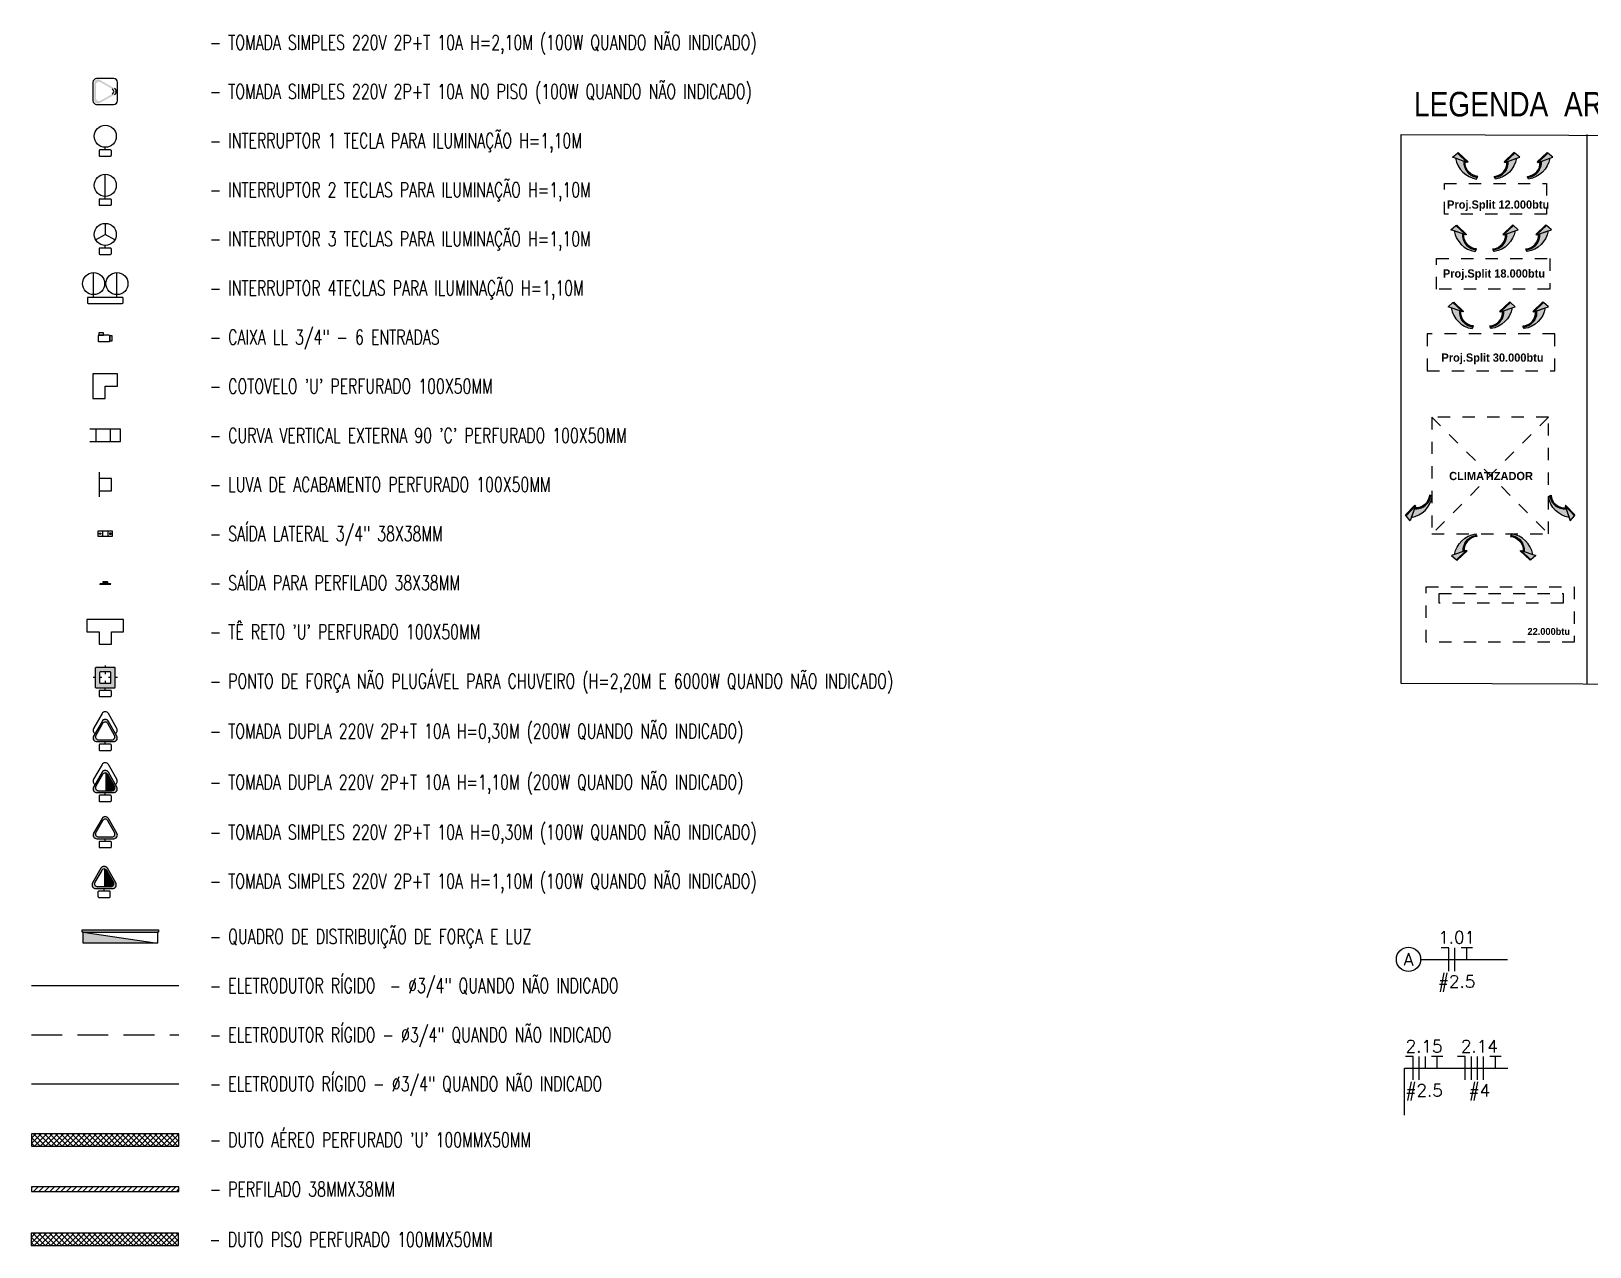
# Model space of a CAD drawing. Header units: metres. Extents: x 2442 to 5008, y 1070 to 2228.
# Drawn here: x 2463.81 to 2476.5, y 1069.67 to 1079.57 of the extents above; entities that cross this region are included whole.
import ezdxf
from ezdxf.enums import TextEntityAlignment as Align

# ---------------------------------------------------------------- set-up
doc = ezdxf.new("R2010")
doc.units = ezdxf.units.M
for name, pattern in [('DASHDOT', [1, 0.5, -0.25, 0, -0.25]), ('HIDDEN', [0.375, 0.25, -0.125]), ('VALE_ELETRODUTO_LAJE', [1000, 1000, 0]), ('VALE_ELETRODUTO_PAREDE', [1000, 1000, 0]), ('VALE_ELETRODUTO_PISO', [0.375, 0.25, -0.125])]:
    doc.linetypes.add(name, pattern=pattern)
doc.layers.add('0.09', color=1, linetype='Continuous', lineweight=9)
for name, color, linetype in [('01', 1, 'Continuous'), ('ARQ-COTAS', 1, 'Continuous'), ('ARQ-TEXTO', 3, 'Continuous'), ('ARQ_PROJECOES', 1, 'HIDDEN'), ('ARQ_TEXTO_DETALHE', 4, 'Continuous'), ('Caixas', 1, 'Continuous'), ('CEILLING', 5, 'Continuous'), ('ELETROCALHA', 1, 'Continuous'), ('ELETROCALHA-CONEXÕES', 1, 'Continuous'), ('FIACAO', 7, 'Continuous'), ('fluxoinsuflamento', 112, 'Continuous'), ('FUROS_PERFILADOS_PE', 7, 'Continuous'), ('H3PRO - ACESSÓRIOS ELETROCALHA', 152, 'Continuous'), ('HATCH_ELETRODUTOS', 7, 'Continuous'), ('INDICACAO_BIT_FIACAO', 10, 'Continuous'), ('INDICACAO_CIRCUITO_FIA', 7, 'Continuous'), ('INTERRUPTORES RESIDENCIAL', 150, 'Continuous'), ('LEGENDA_LINHA', 8, 'Continuous'), ('LEGENDA_TEXTO', 5, 'Continuous'), ('LINHA_DE_CHAMADA', 7, 'Continuous'), ('PERFILADO_SAIDAS', 15, 'Continuous'), ('QUADROS E PADRÃO ENTRADA RESIDENCIAL', 1, 'Continuous'), ('TOMADAS 220V RESIDENCIAL', 130, 'Continuous'), ('VALE_ELETRODUTO_LAJE', 1, 'Continuous'), ('VALE_ELETRODUTO_PAREDE', 4, 'Continuous'), ('VALE_ELETRODUTO_PISO', 3, 'Continuous')]:
    doc.layers.add(name, color=color, linetype=linetype)
doc.styles.add('Century G', font='')
doc.styles.add('REGUA-080-esc1_100', font='', dxfattribs={"height": 0.2})
doc.styles.add('ROMANS', font='ROMANS.SHX')
doc.styles.get("Standard").update_dxf_attribs({"font": 'arial.ttf'})
doc.styles.get('Century G').set_extended_font_data('Century Gothic', bold=True)
doc.styles.get('REGUA-080-esc1_100').set_extended_font_data('Arial Narrow')
doc.linetypes.add('ELETROCALHA', pattern='A,0.5,-0.2,["=",Standard,S=0.18,R=0,X=-0.15,Y=-0.08],0', length=0.7)

# ---------------------------------------------------------------- blocks, each defined once
blk = doc.blocks.new('*U569', base_point=(1431.422, 204.482))
h = blk.add_hatch(color=256)
h.dxf.hatch_style = 1
h.paths.add_polyline_path([(1431.396, 204.669), (1431.327, 204.549, 0.575867), (1431.354, 204.504), (1431.422, 204.504), (1431.491, 204.504, 0.575867), (1431.517, 204.549), (1431.448, 204.669, 0.580323)])
h.paths.add_polyline_path([(1431.443, 204.651), (1431.498, 204.555, -0.575867), (1431.477, 204.519), (1431.422, 204.519), (1431.367, 204.519, -0.575867), (1431.346, 204.555), (1431.401, 204.651, -0.580323)], flags=16)
for p, q in [((1431.396, 204.669), (1431.327, 204.549)), ((1431.401, 204.651), (1431.346, 204.555)), ((1431.498, 204.555), (1431.443, 204.651)), ((1431.517, 204.549), (1431.448, 204.669)), ((1431.354, 204.504), (1431.422, 204.504)), ((1431.367, 204.519), (1431.422, 204.519)), ((1431.422, 204.519), (1431.477, 204.519)), ((1431.422, 204.504), (1431.491, 204.504)), ((1431.422, 204.482), (1431.422, 204.504))]:
    blk.add_line(p, q)
blk.add_lwpolyline([(1431.378, 204.432), (1431.466, 204.432, 0.414214), (1431.472, 204.438), (1431.472, 204.476, 0.414214), (1431.466, 204.482), (1431.378, 204.482, 0.414214), (1431.372, 204.476), (1431.372, 204.438, 0.414214)], format="xyb", close=True)
for centre, radius, start, end in [((1431.422, 204.654), 0.0301, 29.7449, 150.2551), ((1431.422, 204.639), 0.0241, 29.7449, 150.2551), ((1431.354, 204.534), 0.0301, 150.2551, 270), ((1431.367, 204.543), 0.0241, 150.2551, 270), ((1431.477, 204.543), 0.0241, 270, 29.7449), ((1431.491, 204.534), 0.0301, 270, 29.7449)]:
    blk.add_arc(centre, radius, start, end)
blk = doc.blocks.new('*U568', base_point=(1430, 202.333))
blk.add_line((1430, 202.333), (1430, 202.355))
blk.add_lwpolyline([(1429.956, 202.283), (1430.044, 202.283, 0.414214), (1430.05, 202.289), (1430.05, 202.327, 0.414214), (1430.044, 202.333), (1429.956, 202.333, 0.414214), (1429.95, 202.327), (1429.95, 202.289, 0.414214)], format="xyb", close=True)
blk.add_circle((1430, 202.445), 0.09)
blk = doc.blocks.new('*U564', base_point=(1435.192, 169.194))
for p, q in [((1435.114, 169.261), (1435.192, 169.306)), ((1435.192, 169.396), (1435.192, 169.306)), ((1435.27, 169.261), (1435.192, 169.306)), ((1435.192, 169.194), (1435.192, 169.216))]:
    blk.add_line(p, q)
blk.add_lwpolyline([(1435.148, 169.144), (1435.236, 169.144, 0.414214), (1435.242, 169.15), (1435.242, 169.188, 0.414214), (1435.236, 169.194), (1435.148, 169.194, 0.414214), (1435.142, 169.188), (1435.142, 169.15, 0.414214)], format="xyb", close=True)
blk.add_circle((1435.192, 169.306), 0.09)
blk = doc.blocks.new('*U561', base_point=(1425.655, 165.767))
for p, q in [((1425.655, 165.789), (1425.655, 165.969)), ((1425.655, 165.767), (1425.655, 165.789))]:
    blk.add_line(p, q)
blk.add_lwpolyline([(1425.611, 165.717), (1425.699, 165.717, 0.414214), (1425.705, 165.723), (1425.705, 165.761, 0.414214), (1425.699, 165.767), (1425.611, 165.767, 0.414214), (1425.605, 165.761), (1425.605, 165.723, 0.414214)], format="xyb", close=True)
blk.add_circle((1425.655, 165.879), 0.09)
blk = doc.blocks.new('*U546', base_point=(817.392, 593.923))
h = blk.add_hatch(color=256)
h.dxf.hatch_style = 1
h.paths.add_polyline_path([(817.366, 594.11), (817.297, 593.99, 0.575867), (817.323, 593.945), (817.392, 593.945), (817.46, 593.945, 0.575867), (817.486, 593.99), (817.418, 594.11, 0.580323)])
h.paths.add_polyline_path([(817.413, 594.092), (817.468, 593.996, -0.575867), (817.447, 593.96), (817.392, 593.96), (817.337, 593.96, -0.575867), (817.316, 593.996), (817.371, 594.092, -0.580323)], flags=16)
blk.add_hatch(color=256).paths.add_polyline_path([(817.413, 594.092, 0.269143), (817.392, 594.104), (817.392, 593.96), (817.447, 593.96, 0.575867), (817.468, 593.996)])
for p, q in [((817.366, 594.173), (817.297, 594.053)), ((817.366, 594.11), (817.297, 593.99)), ((817.371, 594.092), (817.316, 593.996)), ((817.468, 593.996), (817.413, 594.092)), ((817.486, 594.053), (817.418, 594.173)), ((817.486, 593.99), (817.418, 594.11)), ((817.323, 593.945), (817.392, 593.945)), ((817.337, 593.96), (817.392, 593.96)), ((817.392, 593.96), (817.447, 593.96)), ((817.392, 593.945), (817.46, 593.945)), ((817.392, 593.923), (817.392, 593.945))]:
    blk.add_line(p, q)
blk.add_lwpolyline([(817.348, 593.873), (817.436, 593.873, 0.414214), (817.442, 593.879), (817.442, 593.917, 0.414214), (817.436, 593.923), (817.348, 593.923, 0.414214), (817.342, 593.917), (817.342, 593.879, 0.414214)], format="xyb", close=True)
for centre, radius, start, end in [((817.392, 594.158), 0.0301, 29.7449, 150.2551), ((817.392, 594.095), 0.0301, 29.7449, 150.2551), ((817.392, 594.08), 0.0241, 29.7449, 150.2551), ((817.323, 594.038), 0.0301, 150.2551, 242.6602), ((817.323, 593.975), 0.0301, 150.2551, 270), ((817.337, 593.984), 0.0241, 150.2551, 270), ((817.447, 593.984), 0.0241, 270, 29.7449), ((817.46, 593.975), 0.0301, 270, 29.7449), ((817.46, 594.038), 0.0301, 297.3398, 29.7449)]:
    blk.add_arc(centre, radius, start, end)
blk = doc.blocks.new('*U559', base_point=(1435.412, 169.675))
for p, q in [((1435.317, 169.697), (1435.317, 169.877)), ((1435.507, 169.697), (1435.507, 169.877)), ((1435.317, 169.675), (1435.317, 169.697)), ((1435.507, 169.675), (1435.507, 169.697)), ((1435.267, 169.669), (1435.267, 169.631)), ((1435.551, 169.675), (1435.273, 169.675)), ((1435.273, 169.625), (1435.551, 169.625)), ((1435.557, 169.631), (1435.557, 169.669))]:
    blk.add_line(p, q)
for centre in [(1435.317, 169.787), (1435.507, 169.787)]:
    blk.add_circle(centre, 0.09)
for centre, start, end in [((1435.273, 169.669), 90, 180), ((1435.273, 169.631), 180, 270), ((1435.551, 169.669), 0, 90), ((1435.551, 169.631), 270, 360)]:
    blk.add_arc(centre, 0.00602, start, end)
blk = doc.blocks.new('*U558', base_point=(1426.665, 164.586))
for points in [[(1426.64, 164.606), (1426.64, 164.566, 0.414214), (1426.645, 164.561), (1426.73, 164.561, 0.414214), (1426.735, 164.566), (1426.735, 164.606, 0.414214), (1426.73, 164.611), (1426.645, 164.611, 0.414214)], [(1426.645, 164.629), (1426.645, 164.611), (1426.685, 164.611), (1426.685, 164.629, 0.414214), (1426.683, 164.632), (1426.648, 164.632, 0.414214)], [(1426.753, 164.606), (1426.735, 164.606), (1426.735, 164.566), (1426.753, 164.566, 0.414214), (1426.755, 164.569), (1426.755, 164.604, 0.414214)]]:
    blk.add_lwpolyline(points, format="xyb", close=True)
blk = doc.blocks.new('*U556', base_point=(1431.521, 166.898))
for p, q in [((1431.499, 166.917), (1431.499, 166.879)), ((1431.543, 166.917), (1431.543, 166.879))]:
    blk.add_line(p, q)
blk.add_lwpolyline([(1431.461, 166.879), (1431.581, 166.879), (1431.581, 166.917), (1431.461, 166.917)], close=True)
at = {"layer": 'FUROS_PERFILADOS_PE'}
for points in [[(1431.486, 166.893), (1431.473, 166.893), (1431.473, 166.903), (1431.486, 166.903)], [(1431.555, 166.893), (1431.568, 166.893), (1431.568, 166.903), (1431.555, 166.903)]]:
    blk.add_lwpolyline(points, close=True, dxfattribs=at)
blk = doc.blocks.new('*U557', base_point=(1432.398, 169.379))
at = {"layer": 'H3PRO - ACESSÓRIOS ELETROCALHA'}
for p, q in [((1432.353, 169.379), (1432.443, 169.379)), ((1432.378, 169.393), (1432.378, 169.384)), ((1432.413, 169.398), (1432.383, 169.398)), ((1432.383, 169.398), (1432.383, 169.395)), ((1432.383, 169.395), (1432.383, 169.392)), ((1432.413, 169.395), (1432.413, 169.398)), ((1432.413, 169.392), (1432.413, 169.395)), ((1432.418, 169.384), (1432.418, 169.393))]:
    blk.add_line(p, q, dxfattribs=at)
for points in [[(1432.353, 169.379), (1432.358, 169.384)], [(1432.358, 169.384), (1432.378, 169.384)], [(1432.413, 169.398), (1432.383, 169.389)], [(1432.383, 169.398), (1432.413, 169.389)], [(1432.383, 169.392), (1432.383, 169.389), (1432.413, 169.389), (1432.413, 169.392)], [(1432.418, 169.384), (1432.438, 169.384)], [(1432.443, 169.379), (1432.438, 169.384)]]:
    blk.add_lwpolyline(points, dxfattribs=at)
for centre, start, end in [((1432.383, 169.393), 90, 180), ((1432.413, 169.393), 0, 90)]:
    blk.add_arc(centre, 0.005, start, end, dxfattribs=at)
blk = doc.blocks.new('*U553', base_point=(1430.241, 182.466))
for p, q in [((1430.391, 182.516), (1430.191, 182.516)), ((1430.191, 182.516), (1430.191, 182.316)), ((1430.391, 182.416), (1430.391, 182.516)), ((1430.291, 182.316), (1430.291, 182.416)), ((1430.291, 182.416), (1430.391, 182.416)), ((1430.191, 182.316), (1430.291, 182.316))]:
    blk.add_line(p, q)
blk = doc.blocks.new('*U552', base_point=(1430.241, 182.466))
for p, q in [((1430.466, 182.516), (1430.216, 182.516)), ((1430.266, 182.416), (1430.266, 182.516)), ((1430.383, 182.416), (1430.383, 182.516)), ((1430.466, 182.416), (1430.466, 182.516)), ((1430.216, 182.416), (1430.466, 182.416))]:
    blk.add_line(p, q)
blk = doc.blocks.new('*U551', base_point=(1428.62, 188.29))
for p, q in [((1428.77, 188.34), (1428.47, 188.34)), ((1428.47, 188.34), (1428.47, 188.24)), ((1428.47, 188.24), (1428.57, 188.24)), ((1428.57, 188.24), (1428.57, 188.14)), ((1428.67, 188.14), (1428.67, 188.24)), ((1428.67, 188.24), (1428.77, 188.24)), ((1428.77, 188.24), (1428.77, 188.34)), ((1428.57, 188.14), (1428.67, 188.14))]:
    blk.add_line(p, q)
blk = doc.blocks.new('*U549', base_point=(1431.864, 204.796))
for p, q in [((1431.864, 204.896), (1431.864, 204.696)), ((1431.964, 204.846), (1431.864, 204.846)), ((1431.964, 204.746), (1431.964, 204.846)), ((1431.864, 204.746), (1431.964, 204.746))]:
    blk.add_line(p, q)
blk = doc.blocks.new('*U548', base_point=(802.464, 579.172))
h = blk.add_hatch(color=256)
h.dxf.hatch_style = 1
h.paths.add_polyline_path([(802.546, 579.353, 0.414214), (802.541, 579.357), (802.388, 579.357, 0.414214), (802.383, 579.353), (802.383, 579.199, 0.414214), (802.388, 579.194), (802.541, 579.194, 0.414214), (802.546, 579.199)])
h.paths.add_polyline_path([(802.423, 579.322), (802.505, 579.322, -0.414214), (802.51, 579.317), (802.51, 579.235, -0.414214), (802.505, 579.23), (802.423, 579.23, -0.414214), (802.418, 579.235), (802.418, 579.317, -0.414214)], flags=16)
h.paths.add_polyline_path([(802.464, 579.303), (802.491, 579.276), (802.464, 579.249), (802.437, 579.276)], flags=0)
for p, q in [((802.464, 579.374), (802.464, 579.357)), ((802.383, 579.276), (802.366, 579.276)), ((802.383, 579.353), (802.383, 579.199)), ((802.541, 579.357), (802.388, 579.357)), ((802.418, 579.317), (802.418, 579.235)), ((802.437, 579.276), (802.418, 579.276)), ((802.505, 579.322), (802.423, 579.322)), ((802.464, 579.322), (802.464, 579.303)), ((802.464, 579.249), (802.464, 579.23)), ((802.51, 579.276), (802.491, 579.276)), ((802.51, 579.235), (802.51, 579.317)), ((802.546, 579.199), (802.546, 579.353)), ((802.563, 579.276), (802.546, 579.276)), ((802.388, 579.194), (802.541, 579.194)), ((802.423, 579.23), (802.505, 579.23)), ((802.464, 579.172), (802.464, 579.194))]:
    blk.add_line(p, q)
blk.add_lwpolyline([(802.42, 579.122), (802.508, 579.122, 0.414214), (802.514, 579.128), (802.514, 579.166, 0.414214), (802.508, 579.172), (802.42, 579.172, 0.414214), (802.414, 579.166), (802.414, 579.128, 0.414214)], format="xyb", close=True)
for centre, start, end in [((802.388, 579.353), 90, 180), ((802.423, 579.317), 90, 180), ((802.505, 579.317), 0, 90), ((802.541, 579.353), 360, 90), ((802.388, 579.199), 180, 270), ((802.423, 579.235), 180, 270), ((802.505, 579.235), 270, 360), ((802.541, 579.199), 270, 0)]:
    blk.add_arc(centre, 0.0048, start, end)
blk = doc.blocks.new('*U547', base_point=(823.272, 598.302))
h = blk.add_hatch(color=256)
h.dxf.hatch_style = 1
h.paths.add_polyline_path([(823.246, 598.489), (823.177, 598.369, 0.575867), (823.203, 598.324), (823.272, 598.324), (823.34, 598.324, 0.575867), (823.366, 598.369), (823.298, 598.489, 0.580323)])
h.paths.add_polyline_path([(823.293, 598.471), (823.347, 598.375, -0.575867), (823.326, 598.339), (823.272, 598.339), (823.217, 598.339, -0.575867), (823.196, 598.375), (823.251, 598.471, -0.580323)], flags=16)
for p, q in [((823.246, 598.552), (823.177, 598.432)), ((823.366, 598.432), (823.298, 598.552)), ((823.246, 598.489), (823.177, 598.369)), ((823.251, 598.471), (823.196, 598.375)), ((823.347, 598.375), (823.293, 598.471)), ((823.366, 598.369), (823.298, 598.489)), ((823.203, 598.324), (823.272, 598.324)), ((823.217, 598.339), (823.272, 598.339)), ((823.272, 598.339), (823.326, 598.339)), ((823.272, 598.324), (823.34, 598.324)), ((823.272, 598.302), (823.272, 598.324))]:
    blk.add_line(p, q)
blk.add_lwpolyline([(823.228, 598.252), (823.316, 598.252, 0.414214), (823.322, 598.258), (823.322, 598.296, 0.414214), (823.316, 598.302), (823.228, 598.302, 0.414214), (823.222, 598.296), (823.222, 598.258, 0.414214)], format="xyb", close=True)
for centre, radius, start, end in [((823.272, 598.537), 0.0301, 29.7449, 150.2551), ((823.203, 598.417), 0.0301, 150.2551, 242.6602), ((823.272, 598.474), 0.0301, 29.7449, 150.2551), ((823.272, 598.459), 0.0241, 29.7449, 150.2551), ((823.34, 598.417), 0.0301, 297.3398, 29.7449), ((823.203, 598.354), 0.0301, 150.2551, 270), ((823.217, 598.363), 0.0241, 150.2551, 270), ((823.326, 598.363), 0.0241, 270, 29.7449), ((823.34, 598.354), 0.0301, 270, 29.7449)]:
    blk.add_arc(centre, radius, start, end)
blk = doc.blocks.new('*U545', base_point=(819.244, 592.163))
h = blk.add_hatch(color=256)
h.dxf.hatch_style = 1
h.paths.add_polyline_path([(819.218, 592.35), (819.15, 592.23, 0.575867), (819.176, 592.185), (819.244, 592.185), (819.313, 592.185, 0.575867), (819.339, 592.23), (819.271, 592.35, 0.580323)])
h.paths.add_polyline_path([(819.265, 592.332), (819.32, 592.236, -0.575867), (819.299, 592.2), (819.244, 592.2), (819.19, 592.2, -0.575867), (819.169, 592.236), (819.224, 592.332, -0.580323)], flags=16)
blk.add_hatch(color=256).paths.add_polyline_path([(819.265, 592.332, 0.269143), (819.244, 592.344), (819.244, 592.2), (819.299, 592.2, 0.575867), (819.32, 592.236)])
for p, q in [((819.218, 592.35), (819.15, 592.23)), ((819.224, 592.332), (819.169, 592.236)), ((819.32, 592.236), (819.265, 592.332)), ((819.339, 592.23), (819.271, 592.35)), ((819.19, 592.2), (819.244, 592.2)), ((819.244, 592.2), (819.299, 592.2)), ((819.176, 592.185), (819.244, 592.185)), ((819.244, 592.185), (819.313, 592.185)), ((819.244, 592.163), (819.244, 592.185))]:
    blk.add_line(p, q)
blk.add_lwpolyline([(819.2, 592.113), (819.288, 592.113, 0.414214), (819.294, 592.119), (819.294, 592.157, 0.414214), (819.288, 592.163), (819.2, 592.163, 0.414214), (819.194, 592.157), (819.194, 592.119, 0.414214)], format="xyb", close=True)
for centre, radius, start, end in [((819.244, 592.335), 0.0301, 29.7449, 150.2551), ((819.244, 592.32), 0.0241, 29.7449, 150.2551), ((819.176, 592.215), 0.0301, 150.2551, 270), ((819.19, 592.224), 0.0241, 150.2551, 270), ((819.299, 592.224), 0.0241, 270, 29.7449), ((819.313, 592.215), 0.0301, 270, 29.7449)]:
    blk.add_arc(centre, radius, start, end)
blk = doc.blocks.new('*U541', base_point=(823.218, 569.449))
h = blk.add_hatch(color=256)
h.dxf.hatch_style = 1
h.paths.add_polyline_path([(823.273, 569.544, 0.575867), (823.228, 569.518), (823.228, 569.449), (823.228, 569.381, 0.575867), (823.273, 569.355), (823.393, 569.423, 0.580323), (823.393, 569.475)])
h.paths.add_polyline_path([(823.279, 569.525), (823.375, 569.47, -0.580323), (823.375, 569.428), (823.279, 569.374, -0.575867), (823.243, 569.394), (823.243, 569.449), (823.243, 569.504, -0.575867)], flags=16)
blk.add_lwpolyline([(823.218, 569.524), (823.218, 569.374, 0.414214), (823.248, 569.344), (823.388, 569.344, 0.414214), (823.418, 569.374), (823.418, 569.524, 0.414214), (823.388, 569.554), (823.248, 569.554, 0.414214)], format="xyb", close=True)
at = {"ltscale": 50}
for centre, radius in [((823.363, 569.449), 0.0241), ((823.378, 569.449), 0.0301)]:
    blk.add_arc(centre, radius, 299.7449, 60.2551, dxfattribs=at)
blk = doc.blocks.new('*U550', base_point=(1425.267, 177.476))
at = {"linetype": 'ByBlock'}
h = blk.add_hatch(color=256, dxfattribs=at)
h.dxf.hatch_style = 1
h.paths.add_polyline_path([(1424.956, 177.496), (1424.956, 177.476), (1424.964, 177.476), (1425.569, 177.476), (1425.577, 177.476), (1425.577, 177.496), (1425.569, 177.496)])
h = blk.add_hatch(color=256)
h.dxf.hatch_style = 1
h.paths.add_polyline_path([(1424.964, 177.476), (1424.964, 177.386), (1425.569, 177.386)])
blk.add_line((1424.964, 177.476), (1425.569, 177.386))
for points in [[(1424.964, 177.476), (1424.956, 177.476), (1424.956, 177.496), (1425.569, 177.496), (1425.577, 177.496)], [(1425.577, 177.496), (1425.577, 177.476), (1425.569, 177.476)]]:
    blk.add_lwpolyline(points, dxfattribs=at)
blk.add_lwpolyline([(1424.964, 177.476), (1425.569, 177.476), (1425.569, 177.386), (1424.964, 177.386)], close=True)
blk = doc.blocks.new('fluxoins')
at = {"layer": 'fluxoinsuflamento'}
h = blk.add_hatch(color=256, dxfattribs=at)
h.paths.add_polyline_path([(16.35, 1.41), (15.85, 2.28, -0.419144), (5.42, 0.42), (1.86, -2.66, 0.319207)])
h.paths.add_polyline_path([(6.6, 1.44), (0, -0.52), (0.6, -3.75)])
for points in [[(6.6, 1.44), (0, -0.52), (0, 0), (6.6, 1.96)], [(0.6, -3.75), (0, -0.52), (6.6, 1.44)]]:
    blk.add_lwpolyline(points, close=True, dxfattribs=at)
for points in [[(1.86, -2.66, 0.319207), (16.35, 1.41), (15.85, 2.28, -0.419144), (5.42, 0.42)], [(5.81, 0.76), (5.42, 0.42, 0.419144), (15.85, 2.28), (15.48, 2.62, -0.416345)]]:
    blk.add_lwpolyline(points, format="xyb", close=True, dxfattribs=at)
blk = doc.blocks.new('ar12btu')
at = {"layer": '0.09', "color": 30, "linetype": 'HIDDEN', "ltscale": 0.1, "elevation": 58.603}
blk.add_lwpolyline([(2957.628, 1311.62), (2957.628, 1312.453), (2957.878, 1312.453), (2957.878, 1311.62)], close=True, dxfattribs=at)
at = {"layer": 'CEILLING', "yscale": 0.01599995220457446, "zscale": 0.01599995220457446}
for p, xscale, rotation in [((2957.377, 1312.456, 58.603), -0.01599995220457446, 150.1415857965343), ((2957.377, 1312.186, 58.603), -0.01599995220457446, 150.1415857965343), ((2957.377, 1311.733, 58.603), 0.01599995220457446, 29.85841420346571)]:
    blk.add_blockref('fluxoins', p, dxfattribs=dict(at, xscale=xscale, rotation=rotation))
at = {"layer": 'ARQ-COTAS', "color": 30, "insert": (2957.767, 1311.642, 226.782), "char_height": 0.06703, "width": 1.01626, "attachment_point": 1, "rotation": 90, "style": 'Century G'}
blk.add_mtext('\\pxql;Proj.Split 12.000btu', dxfattribs=at)
blk = doc.blocks.new('ar18btu')
at = {"layer": 'ARQ_PROJECOES', "color": 30, "linetype": 'DASHDOT', "ltscale": 0.1}
blk.add_lwpolyline([(2968.074, 1308.871), (2968.996, 1308.871), (2968.996, 1308.621), (2968.074, 1308.621)], close=True, dxfattribs=at)
at = {"layer": 'CEILLING', "yscale": 0.01599995220457446, "zscale": 0.01599995220457446}
for p, xscale, rotation in [((2968.239, 1309.144), 0.01599995220457446, 299.8584142034657), ((2968.693, 1309.144), -0.01599995220457446, 60.14158579653431), ((2968.962, 1309.144), -0.01599995220457446, 60.14158579653431)]:
    blk.add_blockref('fluxoins', p, dxfattribs=dict(at, xscale=xscale, rotation=rotation))
at = {"layer": 'ARQ-COTAS', "color": 30, "insert": (2968.126, 1308.783, 226.782), "char_height": 0.06703, "width": 1.01626, "attachment_point": 1, "style": 'Century G'}
blk.add_mtext('\\pxql;Proj.Split 18.000btu', dxfattribs=at)
blk = doc.blocks.new('cassete48')
at = {"layer": 'ARQ_PROJECOES', "color": 30, "ltscale": 0.08}
for p, q in [((2968.409, 1307.778), (2969.358, 1306.827)), ((2969.358, 1307.778), (2968.409, 1306.827))]:
    blk.add_line(p, q, dxfattribs=at)
blk.add_lwpolyline([(2968.409, 1307.778), (2968.409, 1306.827), (2969.358, 1306.827), (2969.358, 1307.778)], close=True, dxfattribs=at)
at = {"layer": 'CEILLING', "yscale": 0.01599995220457446, "zscale": 0.01599995220457446}
for p, xscale, rotation in [((2968.194, 1306.982), 0.01599995220457446, 29.85841420346571), ((2969.573, 1306.982), -0.01599995220457446, 330.1415857965343), ((2968.615, 1306.612), -0.01599995220457446, 240.1415857965343), ((2969.208, 1306.612), 0.01599995220457446, 119.8584142034657)]:
    blk.add_blockref('fluxoins', p, dxfattribs=dict(at, xscale=xscale, rotation=rotation))
at = {"layer": 'ARQ-COTAS', "color": 30, "insert": (2968.549, 1307.332), "char_height": 0.06703, "width": 1.01626, "attachment_point": 1, "style": 'Century G'}
blk.add_mtext('CLIMATIZADOR', dxfattribs=at)
blk = doc.blocks.new('ar30')
at = {"layer": 'ARQ_PROJECOES', "color": 30, "linetype": 'DASHDOT', "ltscale": 0.1}
blk.add_lwpolyline([(2968.074, 1308.241), (2969.113, 1308.241), (2969.113, 1308.541), (2968.074, 1308.541)], close=True, dxfattribs=at)
at = {"layer": 'CEILLING', "yscale": 0.01599995220457446, "zscale": 0.01599995220457446}
for p, xscale, rotation in [((2968.29, 1308.8), 0.01599995220457446, 299.8584142034657), ((2968.743, 1308.8), -0.01599995220457446, 60.14158579653431), ((2969.013, 1308.8), -0.01599995220457446, 60.14158579653431)]:
    blk.add_blockref('fluxoins', p, dxfattribs=dict(at, xscale=xscale, rotation=rotation))
at = {"layer": 'ARQ-COTAS', "color": 30, "insert": (2968.189, 1308.382, 226.782), "char_height": 0.06703, "width": 1.01626, "attachment_point": 1, "style": 'Century G'}
blk.add_mtext('\\pxql;Proj.Split 30.000btu', dxfattribs=at)
blk = doc.blocks.new('18btus')
at = {"layer": 'ARQ_PROJECOES', "color": 30, "linetype": 'DASHDOT', "ltscale": 0.1}
for points in [[(1868.489, 610.81), (1869.694, 610.81), (1869.694, 610.359), (1868.489, 610.359)], [(1868.595, 610.757), (1869.603, 610.757), (1869.603, 610.677), (1868.595, 610.677)]]:
    blk.add_lwpolyline(points, close=True, dxfattribs=at)
at = {"layer": 'ARQ-COTAS', "color": 30, "insert": (1869.313, 610.475, 189.733), "char_height": 0.05608, "width": 0.85023, "attachment_point": 1, "style": 'Century G'}
blk.add_mtext('\\pxql;22.000btu', dxfattribs=at)
blk = doc.blocks.new('*U637', base_point=(576.818, 148.746))
blk.add_line((576.818, 148.556), (576.818, 148.936))
blk = doc.blocks.new('*U638', base_point=(665.55, 144.199))
blk.add_line((665.55, 144.199), (665.55, 144.389))
blk = doc.blocks.new('*U639', base_point=(1434.574, 184.926))
at = {"color": 4}
for p, q in [((1434.485, 185.021), (1434.422, 185.021)), ((1434.485, 184.831), (1434.485, 185.021))]:
    blk.add_line(p, q, dxfattribs=at)
at = {"color": 3, "linetype": 'Continuous'}
for p, q in [((1434.726, 185.021), (1434.635, 185.021)), ((1434.681, 184.926), (1434.681, 185.021))]:
    blk.add_line(p, q, dxfattribs=at)
at = {"xscale": 0.5, "yscale": 0.5, "zscale": 0.5}
for name, p in [('*U637', (1434.535, 184.926)), ('*U638', (1434.585, 184.926))]:
    blk.add_blockref(name, p, dxfattribs=at)
blk = doc.blocks.new('*U640', base_point=(1435.024, 184.926))
at = {"color": 4}
for p, q in [((1434.909, 185.021), (1434.846, 185.021)), ((1434.909, 184.831), (1434.909, 185.021))]:
    blk.add_line(p, q, dxfattribs=at)
at = {"color": 3, "linetype": 'Continuous'}
for p, q in [((1435.201, 185.021), (1435.109, 185.021)), ((1435.155, 184.926), (1435.155, 185.021))]:
    blk.add_line(p, q, dxfattribs=at)
at = {"xscale": 0.5, "yscale": 0.5, "zscale": 0.5}
for p in [(1434.959, 184.926), (1435.009, 184.926), (1435.059, 184.926)]:
    blk.add_blockref('*U637', p, dxfattribs=at)
blk = doc.blocks.new('*U641', base_point=(576.818, 148.746))
blk.add_line((576.818, 148.556), (576.818, 148.936))
blk = doc.blocks.new('*U642', base_point=(1432.339, 184.407))
at = {"color": 4}
for p, q in [((1432.275, 184.502), (1432.212, 184.502)), ((1432.275, 184.312), (1432.275, 184.502))]:
    blk.add_line(p, q, dxfattribs=at)
at = {"color": 3, "linetype": 'Continuous'}
for p, q in [((1432.467, 184.502), (1432.375, 184.502)), ((1432.421, 184.407), (1432.421, 184.502))]:
    blk.add_line(p, q, dxfattribs=at)
at = {"xscale": 0.5, "yscale": 0.5, "zscale": 0.5}
blk.add_blockref('*U641', (1432.325, 184.407), dxfattribs=at)

msp = doc.modelspace()

# ---------------------------------------------------------------- hatches: boundary and pattern name
at = {"layer": 'HATCH_ELETRODUTOS'}
h = msp.add_hatch(dxfattribs=at)
h.set_pattern_fill('ANSI37', color=1, scale=0.01, style=0)
h.set_pattern_definition([(45, (1030.07437, 850.810566), (-0.0224506403, 0.0224506403), []), (135, (1030.07437, 850.810566), (-0.0224506403, -0.0224506403), [])])
h.paths.add_polyline_path([(2463.815, 1070.49), (2465.015, 1070.49), (2465.015, 1070.59), (2463.815, 1070.59)])
h = msp.add_hatch(dxfattribs=at)
h.set_pattern_fill('ANSI31', color=1, scale=0.01, style=0)
h.set_pattern_definition([(45, (1030.07437, 850.810566), (-0.0224506403, 0.0224506403), [])])
h.paths.add_polyline_path([(2463.815, 1070.121), (2465.015, 1070.121), (2465.015, 1070.159), (2463.815, 1070.159)])
h = msp.add_hatch(dxfattribs=at)
h.set_pattern_fill('ANSI37', color=140, scale=0.01, style=0)
h.set_pattern_definition([(45, (1030.071737, 849.999902), (-0.0224506403, 0.0224506403), []), (135, (1030.071737, 849.999902), (-0.0224506403, -0.0224506403), [])])
h.paths.add_polyline_path([(2463.812, 1069.68), (2465.012, 1069.68), (2465.012, 1069.78), (2463.812, 1069.78)])

# ---------------------------------------------------------------- linework, layer by layer
at = {"layer": 'ELETROCALHA', "linetype": 'ELETROCALHA'}
for points in [[(2463.815, 1070.49), (2465.015, 1070.49), (2465.015, 1070.59), (2463.815, 1070.59)], [(2463.815, 1070.121), (2465.015, 1070.121), (2465.015, 1070.159), (2463.815, 1070.159)]]:
    msp.add_lwpolyline(points, close=True, dxfattribs=at)
at = {"layer": 'ELETROCALHA', "color": 140, "linetype": 'ELETROCALHA'}
msp.add_lwpolyline([(2463.812, 1069.68), (2465.012, 1069.68), (2465.012, 1069.78), (2463.812, 1069.78)], close=True, dxfattribs=at)
at = {"layer": 'LEGENDA_LINHA', "linetype": 'Continuous'}
msp.add_line((2476.48, 1078.725), (2476.48, 1074.257), dxfattribs=at)
msp.add_lwpolyline([(2474.967, 1078.725), (2483.845, 1078.692), (2483.845, 1074.224), (2474.967, 1074.257)], close=True, dxfattribs=at)
at = {"layer": 'LINHA_DE_CHAMADA'}
for points in [[(2475.125, 1072.01), (2475.834, 1072.01)], [(2474.995, 1070.741), (2474.995, 1071.123), (2475.837, 1071.123)]]:
    msp.add_lwpolyline(points, dxfattribs=at)
msp.add_circle((2475.027, 1072.01), 0.0988, dxfattribs=at)
at = {"layer": 'VALE_ELETRODUTO_LAJE', "linetype": 'VALE_ELETRODUTO_LAJE'}
msp.add_line((2463.815, 1071.796), (2465.015, 1071.796), dxfattribs=at)
at = {"layer": 'VALE_ELETRODUTO_PAREDE', "linetype": 'VALE_ELETRODUTO_PAREDE'}
msp.add_line((2463.815, 1070.996), (2465.015, 1070.996), dxfattribs=at)
at = {"layer": 'VALE_ELETRODUTO_PISO', "linetype": 'VALE_ELETRODUTO_PISO'}
msp.add_line((2463.815, 1071.396), (2465.015, 1071.396), dxfattribs=at)

# ---------------------------------------------------------------- block references
at = {"layer": '01', "rotation": 270}
msp.add_blockref('ar12btu', (1163.699, 4035.956), dxfattribs=at)
at = {"layer": '01'}
for name, p in [('ar18btu', (-492.819, -231.155)), ('ar30', (-492.894, -231.439)), ('cassete48', (-493.191, -231.353))]:
    msp.add_blockref(name, p, dxfattribs=at)
at = {"layer": 'ARQ_TEXTO_DETALHE'}
msp.add_blockref('18btus', (606.683, 464.233), dxfattribs=at)
at = {"layer": 'Caixas'}
msp.add_blockref('*U558', (2464.382, 1077.066), dxfattribs=at)
at = {"layer": 'ELETROCALHA-CONEXÕES'}
for name, p in [('*U553', (2464.365, 1076.726)), ('*U552', (2464.315, 1076.276)), ('*U549', (2464.365, 1075.876)), ('*U557', (2464.415, 1075.066)), ('*U551', (2464.415, 1074.726))]:
    msp.add_blockref(name, p, dxfattribs=at)
at = {"layer": 'FIACAO'}
for name, p in [('*U642', (2475.419, 1072.01)), ('*U639', (2475.154, 1071.123)), ('*U640', (2475.604, 1071.123))]:
    msp.add_blockref(name, p, dxfattribs=at)
at = {"layer": 'INTERRUPTORES RESIDENCIAL'}
for name, p in [('*U568', (2464.415, 1078.6)), ('*U561', (2464.415, 1078.2)), ('*U564', (2464.415, 1077.8)), ('*U559', (2464.415, 1077.4))]:
    msp.add_blockref(name, p, dxfattribs=at)
at = {"layer": 'PERFILADO_SAIDAS'}
msp.add_blockref('*U556', (2464.415, 1075.476), dxfattribs=at)
at = {"layer": 'QUADROS E PADRÃO ENTRADA RESIDENCIAL'}
msp.add_blockref('*U550', (2464.538, 1072.231), dxfattribs=at)
at = {"layer": 'TOMADAS 220V RESIDENCIAL', "ltscale": 50}
msp.add_blockref('*U541', (2464.315, 1079.076), dxfattribs=at)
at = {"layer": 'TOMADAS 220V RESIDENCIAL'}
for name, p in [('*U548', (2464.415, 1074.2)), ('*U547', (2464.415, 1073.761)), ('*U546', (2464.415, 1073.346)), ('*U569', (2464.415, 1072.97)), ('*U545', (2464.406, 1072.565))]:
    msp.add_blockref(name, p, dxfattribs=at)

# ---------------------------------------------------------------- texts
at = {"layer": 'ARQ-TEXTO', "ltscale": 3, "insert": (2474.671, 1079.073), "char_height": 0.2, "attachment_point": 1, "style": 'REGUA-080-esc1_100'}
msp.add_mtext_dynamic_manual_height_columns('\\pxi-3,l5,t5;LEGENDA  AR CONDICIONADO', width=5.00374, gutter_width=1, heights=[1.251], dxfattribs=at)
at = {"layer": 'INDICACAO_BIT_FIACAO', "style": 'ROMANS'}
for s, p in [('#2.5', (2475.419, 1071.88)), ('#2.5', (2475.154, 1070.993)), ('#4', (2475.604, 1070.993))]:
    msp.add_text(s, height=0.1, dxfattribs=at).set_placement(p, align=Align.TOP_CENTER)
at = {"layer": 'INDICACAO_CIRCUITO_FIA', "style": 'ROMANS'}
for s, p in [('1.01', (2475.419, 1072.14)), ('2.15', (2475.154, 1071.253)), ('2.14', (2475.604, 1071.253))]:
    msp.add_text(s, height=0.1, dxfattribs=at).set_placement(p, align=Align.CENTER)
at = {"layer": 'LEGENDA_TEXTO', "style": 'ROMANS', "width": 0.7}
for s, p in [('- TOMADA SIMPLES 220V 2P+T 10A H=2,10M (100W QUANDO NÃO INDICADO)', (2465.265, 1079.476)), ('- TOMADA SIMPLES 220V 2P+T 10A NO PISO (100W QUANDO NÃO INDICADO)', (2465.265, 1079.076)), ('- INTERRUPTOR 1 TECLA PARA ILUMINAÇÃO H=1,10M', (2465.265, 1078.676)), ('- INTERRUPTOR 2 TECLAS PARA ILUMINAÇÃO H=1,10M', (2465.265, 1078.276)), ('- INTERRUPTOR 3 TECLAS PARA ILUMINAÇÃO H=1,10M', (2465.265, 1077.876)), ('- INTERRUPTOR 4TECLAS PARA ILUMINAÇÃO H=1,10M', (2465.265, 1077.476)), ('- CAIXA LL 3/4" - 6 ENTRADAS', (2465.265, 1077.076)), ("- COTOVELO 'U' PERFURADO 100X50MM", (2465.265, 1076.676)), ("- CURVA VERTICAL EXTERNA 90 'C' PERFURADO 100X50MM", (2465.265, 1076.276)), ('- LUVA DE ACABAMENTO PERFURADO 100X50MM', (2465.265, 1075.876)), ('- SAÍDA LATERAL 3/4" 38X38MM', (2465.265, 1075.476)), ('- SAÍDA PARA PERFILADO 38X38MM', (2465.265, 1075.076)), ("- TÊ RETO 'U' PERFURADO 100X50MM", (2465.265, 1074.676)), ('- PONTO DE FORÇA NÃO PLUGÁVEL PARA CHUVEIRO (H=2,20M E 6000W QUANDO NÃO INDICADO)', (2465.265, 1074.276)), ('- TOMADA DUPLA 220V 2P+T 10A H=0,30M (200W QUANDO NÃO INDICADO)', (2465.265, 1073.868)), ('- TOMADA DUPLA 220V 2P+T 10A H=1,10M (200W QUANDO NÃO INDICADO)', (2465.265, 1073.453)), ('- TOMADA SIMPLES 220V 2P+T 10A H=0,30M (100W QUANDO NÃO INDICADO)', (2465.265, 1073.046)), ('- TOMADA SIMPLES 220V 2P+T 10A H=1,10M (100W QUANDO NÃO INDICADO)', (2465.265, 1072.646)), ('- QUADRO DE DISTRIBUIÇÃO DE FORÇA E LUZ ', (2465.265, 1072.196)), ('- ELETRODUTOR RÍGIDO  - ∅3/4" QUANDO NÃO INDICADO', (2465.265, 1071.796)), ('- ELETRODUTOR RÍGIDO - ∅3/4" QUANDO NÃO INDICADO ', (2465.265, 1071.396)), ('- ELETRODUTO RÍGIDO - ∅3/4" QUANDO NÃO INDICADO ', (2465.265, 1070.996)), ("- DUTO AÉREO PERFURADO 'U' 100MMX50MM  ", (2465.265, 1070.54)), ('- PERFILADO 38MMX38MM ', (2465.265, 1070.14)), ('- DUTO PISO PERFURADO 100MMX50MM  ', (2465.262, 1069.73))]:
    msp.add_text(s, height=0.12, dxfattribs=at).set_placement(p, align=Align.MIDDLE_LEFT)
at = {"layer": 'LINHA_DE_CHAMADA', "insert": (2475.027, 1072.06), "char_height": 0.1, "width": 0.24407, "attachment_point": 2, "style": 'ROMANS'}
msp.add_mtext('A', dxfattribs=at)

doc.saveas('drawing.dxf')
